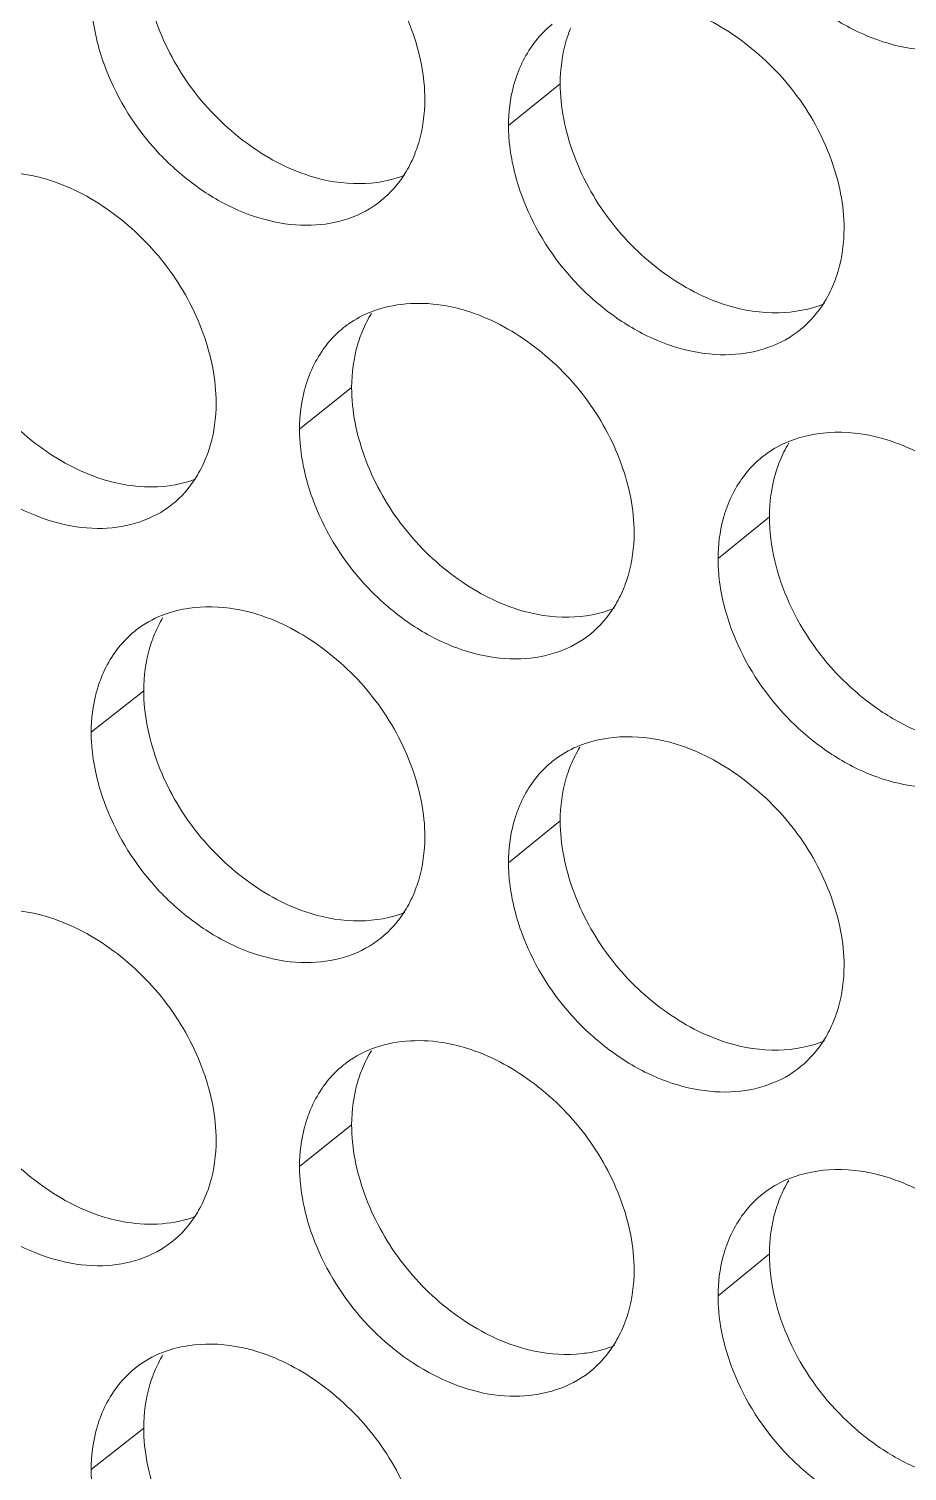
# Model space of a CAD drawing. Header units: millimetres. Extents: x 1177 to 4147, y 93 to 2194.
# Drawn here: x 2678.5 to 2687.88, y 830.06 to 845.47 of the extents above; entities that cross this region are included whole.
import ezdxf

# ---------------------------------------------------------------- set-up
doc = ezdxf.new("R2010")
doc.units = ezdxf.units.MM
doc.header["$LTSCALE"] = 0.1
doc.layers.get('0').update_dxf_attribs({"lineweight": 13})
doc.layers.add('标注', color=251, linetype='Continuous', lineweight=9)

# ---------------------------------------------------------------- blocks, each defined once
blk = doc.blocks.new('02')
at = {"layer": '标注'}
for p, q in [((4603.666, 798.241), (4602.876, 797.603)), ((4600.483, 793.606), (4599.688, 792.97)), ((4606.857, 791.634), (4606.074, 790.994)), ((4597.311, 788.978), (4596.509, 788.344)), ((4597.311, 788.978), (4596.509, 788.344)), ((4603.666, 786.991), (4602.876, 786.353)), ((4603.666, 786.991), (4602.876, 786.353)), ((4600.483, 782.356), (4599.688, 781.72)), ((4606.857, 780.384), (4606.074, 779.744)), ((4597.311, 777.728), (4596.509, 777.094))]:
    blk.add_line(p, q, dxfattribs=at)
for centre, radius, start, end in [((4606.084, 795.901), 1.893, 328.5006, 337.6837), ((4601.328, 793.31), 1.548, 125.2788, 128.7064), ((4608.769, 791.767), 1.893, 148.546, 157.7608), ((4607.73, 791.321), 1.568, 125.3028, 129.2952), ((4602.887, 791.252), 1.886, 328.3391, 337.568), ((4599.211, 789.12), 1.879, 148.8077, 157.4184), ((4599.211, 789.12), 1.879, 148.8077, 157.4184), ((4604.524, 786.687), 1.558, 125.2904, 128.9998), ((4604.524, 786.687), 1.558, 125.2904, 128.9998), ((4606.084, 784.651), 1.893, 328.5006, 337.6837), ((4606.084, 784.651), 1.893, 328.5006, 337.6837), ((4601.328, 782.06), 1.548, 125.2788, 128.7064), ((4608.769, 780.517), 1.893, 148.546, 157.7608), ((4607.73, 780.071), 1.568, 125.3028, 129.2952), ((4602.887, 780.002), 1.886, 328.3391, 337.568), ((4599.211, 777.87), 1.879, 148.8077, 157.4184), ((4603.144, 779.804), 1.559, 305.2916, 309.0538)]:
    blk.add_arc(centre, radius, start, end, dxfattribs=at)
for points, knots in [([(4601.6, 797.999), (4601.6, 798.357), (4601.445, 799.101), (4600.896, 800.106), (4600.077, 800.916), (4599.4, 801.283), (4599.051, 801.392)], [0, 0, 0, 0, 0.239123, 0.496252, 0.755655, 1, 1, 1, 1]), ([(4606.271, 801.19), (4606.44, 800.725), (4606.839, 800.069), (4607.569, 799.401), (4608.356, 798.906), (4609.246, 798.684), (4610.062, 798.837), (4610.406, 799.029), (4610.551, 799.148)], [0, 0, 0, 0, 0.27385, 0.412176, 0.546005, 0.787007, 0.896139, 1, 1, 1, 1]), ([(4597.311, 800.228), (4597.311, 799.871), (4597.464, 799.127), (4598.01, 798.121), (4598.825, 797.308), (4599.5, 796.941), (4599.848, 796.832)], [0, 0, 0, 0, 0.239424, 0.496717, 0.755963, 1, 1, 1, 1]), ([(4596.509, 799.594), (4596.509, 799.508), (4596.528, 799.149), (4596.613, 798.795), (4596.705, 798.539)], [0, 0, 0, 0, 0.240415, 1, 1, 1, 1]), ([(4607.997, 796.032), (4607.997, 796.39), (4607.841, 797.133), (4607.288, 798.136), (4606.463, 798.943), (4605.784, 799.306), (4605.433, 799.414)], [0, 0, 0, 0, 0.238849, 0.495686, 0.755117, 1, 1, 1, 1]), ([(4603.544, 799.148), (4603.484, 799.1), (4603.257, 798.887), (4603.094, 798.61), (4603.013, 798.391)], [0, 0, 0, 0, 0.245549, 1, 1, 1, 1]), ([(4603.828, 799.095), (4603.801, 799.031), (4603.704, 798.756), (4603.666, 798.462), (4603.666, 798.241)], [0, 0, 0, 0, 0.240852, 1, 1, 1, 1]), ([(4596.705, 798.539), (4596.871, 798.076), (4597.263, 797.421), (4597.982, 796.749), (4598.756, 796.248), (4599.633, 796.014), (4600.442, 796.152), (4600.784, 796.336), (4600.928, 796.452)], [0, 0, 0, 0, 0.27488, 0.413493, 0.547431, 0.788041, 0.896698, 1, 1, 1, 1]), ([(4603.013, 798.391), (4602.99, 798.33), (4602.909, 798.076), (4602.876, 797.806), (4602.876, 797.603)], [0, 0, 0, 0, 0.241473, 1, 1, 1, 1]), ([(4603.666, 798.241), (4603.666, 797.884), (4603.82, 797.14), (4604.369, 796.136), (4605.19, 795.327), (4605.868, 794.964), (4606.218, 794.857)], [0, 0, 0, 0, 0.23915, 0.496151, 0.755426, 1, 1, 1, 1]), ([(4601.435, 797.14), (4601.462, 797.205), (4601.56, 797.481), (4601.6, 797.777), (4601.6, 797.999)], [0, 0, 0, 0, 0.240755, 1, 1, 1, 1]), ([(4602.876, 797.603), (4602.876, 797.517), (4602.895, 797.159), (4602.981, 796.805), (4603.073, 796.549)], [0, 0, 0, 0, 0.240509, 1, 1, 1, 1]), ([(4595.875, 796.768), (4595.793, 796.794), (4595.477, 796.878), (4595.144, 796.901), (4594.905, 796.875)], [0, 0, 0, 0, 0.26212, 1, 1, 1, 1]), ([(4598.415, 793.369), (4598.415, 793.727), (4598.261, 794.471), (4597.714, 795.477), (4596.897, 796.289), (4596.223, 796.658), (4595.875, 796.768)], [0, 0, 0, 0, 0.239261, 0.496538, 0.755925, 1, 1, 1, 1]), ([(4599.848, 796.832), (4600.092, 796.755), (4600.583, 796.674), (4601.078, 796.759), (4601.296, 796.844)], [0, 0, 0, 0, 0.521681, 1, 1, 1, 1]), ([(4603.073, 796.549), (4603.241, 796.085), (4603.638, 795.429), (4604.364, 794.759), (4605.147, 794.263), (4606.032, 794.037), (4606.846, 794.185), (4607.19, 794.373), (4607.334, 794.492)], [0, 0, 0, 0, 0.274191, 0.412612, 0.546477, 0.787348, 0.896324, 1, 1, 1, 1]), ([(4607.835, 795.182), (4607.862, 795.247), (4607.958, 795.52), (4607.997, 795.813), (4607.997, 796.032)], [0, 0, 0, 0, 0.241091, 1, 1, 1, 1]), ([(4594.147, 795.608), (4594.147, 795.25), (4594.3, 794.506), (4594.844, 793.499), (4595.657, 792.685), (4596.33, 792.316), (4596.677, 792.206)], [0, 0, 0, 0, 0.239562, 0.497002, 0.756233, 1, 1, 1, 1]), ([(4602.238, 794.774), (4602.112, 794.813), (4601.637, 794.925), (4601.12, 794.891), (4600.786, 794.762)], [0, 0, 0, 0, 0.268741, 1, 1, 1, 1]), ([(4604.794, 791.387), (4604.794, 791.745), (4604.638, 792.488), (4604.087, 793.492), (4603.265, 794.301), (4602.587, 794.666), (4602.238, 794.774)], [0, 0, 0, 0, 0.238985, 0.495968, 0.755385, 1, 1, 1, 1]), ([(4606.218, 794.857), (4606.468, 794.78), (4606.972, 794.701), (4607.478, 794.795), (4607.7, 794.885)], [0, 0, 0, 0, 0.521668, 1, 1, 1, 1]), ([(4600.36, 794.518), (4600.3, 794.47), (4600.07, 794.257), (4599.906, 793.978), (4599.824, 793.757)], [0, 0, 0, 0, 0.245411, 1, 1, 1, 1]), ([(4600.647, 794.465), (4600.62, 794.4), (4600.523, 794.124), (4600.483, 793.828), (4600.483, 793.606)], [0, 0, 0, 0, 0.240684, 1, 1, 1, 1]), ([(4593.535, 793.92), (4593.701, 793.458), (4594.09, 792.803), (4594.805, 792.129), (4595.574, 791.628), (4596.447, 791.389), (4597.254, 791.523), (4597.596, 791.703), (4597.74, 791.818)], [0, 0, 0, 0, 0.275228, 0.413938, 0.547913, 0.788391, 0.896887, 1, 1, 1, 1]), ([(4599.824, 793.757), (4599.801, 793.696), (4599.721, 793.442), (4599.688, 793.173), (4599.688, 792.97)], [0, 0, 0, 0, 0.241366, 1, 1, 1, 1]), ([(4600.483, 793.606), (4600.483, 793.248), (4600.637, 792.505), (4601.185, 791.5), (4602.003, 790.689), (4602.68, 790.324), (4603.028, 790.215)], [0, 0, 0, 0, 0.239286, 0.496433, 0.755694, 1, 1, 1, 1]), ([(4598.249, 792.505), (4598.277, 792.571), (4598.376, 792.848), (4598.415, 793.146), (4598.415, 793.369)], [0, 0, 0, 0, 0.240585, 1, 1, 1, 1]), ([(4599.688, 792.97), (4599.688, 792.884), (4599.706, 792.525), (4599.792, 792.172), (4599.884, 791.915)], [0, 0, 0, 0, 0.240462, 1, 1, 1, 1]), ([(4608.638, 792.81), (4608.387, 792.886), (4607.882, 792.965), (4607.376, 792.872), (4607.153, 792.781)], [0, 0, 0, 0, 0.521913, 1, 1, 1, 1]), ([(4611.209, 789.435), (4611.209, 789.792), (4611.053, 790.536), (4610.498, 791.537), (4609.671, 792.342), (4608.989, 792.704), (4608.638, 792.81)], [0, 0, 0, 0, 0.238714, 0.495406, 0.754851, 1, 1, 1, 1]), ([(4606.737, 792.535), (4606.678, 792.487), (4606.453, 792.275), (4606.292, 792), (4606.211, 791.782)], [0, 0, 0, 0, 0.245684, 1, 1, 1, 1]), ([(4607.018, 792.483), (4606.991, 792.419), (4606.896, 792.146), (4606.857, 791.853), (4606.857, 791.634)], [0, 0, 0, 0, 0.24102, 1, 1, 1, 1]), ([(4596.677, 792.206), (4596.801, 792.167), (4597.269, 792.054), (4597.779, 792.084), (4598.108, 792.209)], [0, 0, 0, 0, 0.268595, 1, 1, 1, 1]), ([(4599.884, 791.915), (4600.052, 791.452), (4600.446, 790.796), (4601.169, 790.125), (4601.947, 789.627), (4602.828, 789.397), (4603.639, 789.54), (4603.982, 789.726), (4604.127, 789.843)], [0, 0, 0, 0, 0.274535, 0.413051, 0.546952, 0.787693, 0.89651, 1, 1, 1, 1]), ([(4606.211, 791.782), (4606.188, 791.722), (4606.107, 791.467), (4606.074, 791.197), (4606.074, 790.994)], [0, 0, 0, 0, 0.24158, 1, 1, 1, 1]), ([(4606.857, 791.634), (4606.857, 791.183), (4607.098, 790.247), (4607.789, 789.266), (4608.535, 788.66), (4609.314, 788.231), (4609.984, 788.111), (4610.396, 788.159)], [0, 0, 0, 0, 0.247494, 0.513042, 0.645309, 0.772218, 1, 1, 1, 1]), ([(4604.631, 790.532), (4604.657, 790.597), (4604.754, 790.872), (4604.794, 791.166), (4604.794, 791.387)], [0, 0, 0, 0, 0.240924, 1, 1, 1, 1]), ([(4606.074, 790.994), (4606.074, 790.908), (4606.092, 790.549), (4606.178, 790.196), (4606.271, 789.94)], [0, 0, 0, 0, 0.240557, 1, 1, 1, 1]), ([(4598.079, 790.247), (4598.037, 790.242), (4597.873, 790.219), (4597.711, 790.176), (4597.596, 790.131)], [0, 0, 0, 0, 0.255428, 1, 1, 1, 1]), ([(4598.079, 790.247), (4598.037, 790.242), (4597.873, 790.219), (4597.711, 790.176), (4597.596, 790.131)], [0, 0, 0, 0, 0.255428, 1, 1, 1, 1]), ([(4599.051, 790.142), (4598.97, 790.168), (4598.653, 790.251), (4598.319, 790.273), (4598.079, 790.247)], [0, 0, 0, 0, 0.261997, 1, 1, 1, 1]), ([(4599.051, 790.142), (4598.97, 790.168), (4598.653, 790.251), (4598.319, 790.273), (4598.079, 790.247)], [0, 0, 0, 0, 0.261997, 1, 1, 1, 1]), ([(4601.6, 786.749), (4601.6, 787.107), (4601.445, 787.851), (4600.896, 788.856), (4600.077, 789.666), (4599.4, 790.033), (4599.051, 790.142)], [0, 0, 0, 0, 0.239123, 0.496252, 0.755655, 1, 1, 1, 1]), ([(4601.6, 786.749), (4601.6, 787.107), (4601.445, 787.851), (4600.896, 788.856), (4600.077, 789.666), (4599.4, 790.033), (4599.051, 790.142)], [0, 0, 0, 0, 0.239123, 0.496252, 0.755655, 1, 1, 1, 1]), ([(4603.028, 790.215), (4603.275, 790.139), (4603.773, 790.059), (4604.273, 790.148), (4604.493, 790.236)], [0, 0, 0, 0, 0.521675, 1, 1, 1, 1]), ([(4597.185, 789.896), (4597.125, 789.848), (4596.893, 789.634), (4596.727, 789.353), (4596.644, 789.13)], [0, 0, 0, 0, 0.245269, 1, 1, 1, 1]), ([(4597.185, 789.896), (4597.125, 789.848), (4596.893, 789.634), (4596.727, 789.353), (4596.644, 789.13)], [0, 0, 0, 0, 0.245269, 1, 1, 1, 1]), ([(4606.271, 789.94), (4606.44, 789.475), (4606.839, 788.819), (4607.569, 788.151), (4608.356, 787.656), (4609.246, 787.434), (4610.062, 787.587), (4610.406, 787.779), (4610.551, 787.898)], [0, 0, 0, 0, 0.27385, 0.412176, 0.546005, 0.787007, 0.896139, 1, 1, 1, 1]), ([(4597.476, 789.841), (4597.449, 789.776), (4597.35, 789.499), (4597.311, 789.202), (4597.311, 788.978)], [0, 0, 0, 0, 0.240514, 1, 1, 1, 1]), ([(4597.476, 789.841), (4597.449, 789.776), (4597.35, 789.499), (4597.311, 789.202), (4597.311, 788.978)], [0, 0, 0, 0, 0.240514, 1, 1, 1, 1]), ([(4596.644, 789.13), (4596.622, 789.07), (4596.542, 788.816), (4596.509, 788.547), (4596.509, 788.344)], [0, 0, 0, 0, 0.241259, 1, 1, 1, 1]), ([(4596.644, 789.13), (4596.622, 789.07), (4596.542, 788.816), (4596.509, 788.547), (4596.509, 788.344)], [0, 0, 0, 0, 0.241259, 1, 1, 1, 1]), ([(4597.311, 788.978), (4597.311, 788.621), (4597.464, 787.877), (4598.01, 786.871), (4598.825, 786.058), (4599.5, 785.691), (4599.848, 785.582)], [0, 0, 0, 0, 0.239424, 0.496717, 0.755963, 1, 1, 1, 1]), ([(4597.311, 788.978), (4597.311, 788.621), (4597.464, 787.877), (4598.01, 786.871), (4598.825, 786.058), (4599.5, 785.691), (4599.848, 785.582)], [0, 0, 0, 0, 0.239424, 0.496717, 0.755963, 1, 1, 1, 1]), ([(4596.509, 788.344), (4596.509, 788.258), (4596.528, 787.899), (4596.613, 787.545), (4596.705, 787.289)], [0, 0, 0, 0, 0.240415, 1, 1, 1, 1]), ([(4596.509, 788.344), (4596.509, 788.258), (4596.528, 787.899), (4596.613, 787.545), (4596.705, 787.289)], [0, 0, 0, 0, 0.240415, 1, 1, 1, 1]), ([(4605.433, 788.164), (4605.186, 788.24), (4604.687, 788.319), (4604.186, 788.231), (4603.965, 788.143)], [0, 0, 0, 0, 0.521918, 1, 1, 1, 1]), ([(4605.433, 788.164), (4605.186, 788.24), (4604.687, 788.319), (4604.186, 788.231), (4603.965, 788.143)], [0, 0, 0, 0, 0.521918, 1, 1, 1, 1]), ([(4607.997, 784.782), (4607.997, 785.14), (4607.841, 785.883), (4607.288, 786.886), (4606.463, 787.693), (4605.784, 788.056), (4605.433, 788.164)], [0, 0, 0, 0, 0.238849, 0.495686, 0.755117, 1, 1, 1, 1]), ([(4607.997, 784.782), (4607.997, 785.14), (4607.841, 785.883), (4607.288, 786.886), (4606.463, 787.693), (4605.784, 788.056), (4605.433, 788.164)], [0, 0, 0, 0, 0.238849, 0.495686, 0.755117, 1, 1, 1, 1]), ([(4603.544, 787.898), (4603.484, 787.85), (4603.257, 787.637), (4603.094, 787.36), (4603.013, 787.141)], [0, 0, 0, 0, 0.245549, 1, 1, 1, 1]), ([(4603.544, 787.898), (4603.484, 787.85), (4603.257, 787.637), (4603.094, 787.36), (4603.013, 787.141)], [0, 0, 0, 0, 0.245549, 1, 1, 1, 1]), ([(4603.828, 787.845), (4603.801, 787.781), (4603.704, 787.506), (4603.666, 787.212), (4603.666, 786.991)], [0, 0, 0, 0, 0.240852, 1, 1, 1, 1]), ([(4603.828, 787.845), (4603.801, 787.781), (4603.704, 787.506), (4603.666, 787.212), (4603.666, 786.991)], [0, 0, 0, 0, 0.240852, 1, 1, 1, 1]), ([(4596.705, 787.289), (4596.871, 786.826), (4597.263, 786.171), (4597.982, 785.499), (4598.756, 784.998), (4599.633, 784.764), (4600.442, 784.902), (4600.784, 785.086), (4600.928, 785.202)], [0, 0, 0, 0, 0.27488, 0.413493, 0.547431, 0.788041, 0.896698, 1, 1, 1, 1]), ([(4596.705, 787.289), (4596.871, 786.826), (4597.263, 786.171), (4597.982, 785.499), (4598.756, 784.998), (4599.633, 784.764), (4600.442, 784.902), (4600.784, 785.086), (4600.928, 785.202)], [0, 0, 0, 0, 0.27488, 0.413493, 0.547431, 0.788041, 0.896698, 1, 1, 1, 1]), ([(4603.013, 787.141), (4602.99, 787.08), (4602.909, 786.826), (4602.876, 786.556), (4602.876, 786.353)], [0, 0, 0, 0, 0.241473, 1, 1, 1, 1]), ([(4603.013, 787.141), (4602.99, 787.08), (4602.909, 786.826), (4602.876, 786.556), (4602.876, 786.353)], [0, 0, 0, 0, 0.241473, 1, 1, 1, 1]), ([(4603.666, 786.991), (4603.666, 786.634), (4603.82, 785.89), (4604.369, 784.886), (4605.19, 784.077), (4605.868, 783.714), (4606.218, 783.607)], [0, 0, 0, 0, 0.23915, 0.496151, 0.755426, 1, 1, 1, 1]), ([(4603.666, 786.991), (4603.666, 786.634), (4603.82, 785.89), (4604.369, 784.886), (4605.19, 784.077), (4605.868, 783.714), (4606.218, 783.607)], [0, 0, 0, 0, 0.23915, 0.496151, 0.755426, 1, 1, 1, 1]), ([(4601.435, 785.89), (4601.462, 785.955), (4601.56, 786.231), (4601.6, 786.527), (4601.6, 786.749)], [0, 0, 0, 0, 0.240755, 1, 1, 1, 1]), ([(4601.435, 785.89), (4601.462, 785.955), (4601.56, 786.231), (4601.6, 786.527), (4601.6, 786.749)], [0, 0, 0, 0, 0.240755, 1, 1, 1, 1]), ([(4602.876, 786.353), (4602.876, 786.267), (4602.895, 785.909), (4602.981, 785.555), (4603.073, 785.299)], [0, 0, 0, 0, 0.240509, 1, 1, 1, 1]), ([(4602.876, 786.353), (4602.876, 786.267), (4602.895, 785.909), (4602.981, 785.555), (4603.073, 785.299)], [0, 0, 0, 0, 0.240509, 1, 1, 1, 1]), ([(4595.875, 785.518), (4595.793, 785.544), (4595.477, 785.628), (4595.144, 785.651), (4594.905, 785.625)], [0, 0, 0, 0, 0.26212, 1, 1, 1, 1]), ([(4598.415, 782.119), (4598.415, 782.477), (4598.261, 783.221), (4597.714, 784.227), (4596.897, 785.039), (4596.223, 785.408), (4595.875, 785.518)], [0, 0, 0, 0, 0.239261, 0.496538, 0.755925, 1, 1, 1, 1]), ([(4599.848, 785.582), (4600.092, 785.505), (4600.583, 785.424), (4601.078, 785.509), (4601.296, 785.594)], [0, 0, 0, 0, 0.521681, 1, 1, 1, 1]), ([(4599.848, 785.582), (4600.092, 785.505), (4600.583, 785.424), (4601.078, 785.509), (4601.296, 785.594)], [0, 0, 0, 0, 0.521681, 1, 1, 1, 1]), ([(4603.073, 785.299), (4603.241, 784.835), (4603.638, 784.179), (4604.364, 783.509), (4605.147, 783.013), (4606.032, 782.787), (4606.846, 782.935), (4607.19, 783.123), (4607.334, 783.242)], [0, 0, 0, 0, 0.274191, 0.412612, 0.546477, 0.787348, 0.896324, 1, 1, 1, 1]), ([(4603.073, 785.299), (4603.241, 784.835), (4603.638, 784.179), (4604.364, 783.509), (4605.147, 783.013), (4606.032, 782.787), (4606.846, 782.935), (4607.19, 783.123), (4607.334, 783.242)], [0, 0, 0, 0, 0.274191, 0.412612, 0.546477, 0.787348, 0.896324, 1, 1, 1, 1]), ([(4607.835, 783.932), (4607.862, 783.997), (4607.958, 784.27), (4607.997, 784.563), (4607.997, 784.782)], [0, 0, 0, 0, 0.241091, 1, 1, 1, 1]), ([(4607.835, 783.932), (4607.862, 783.997), (4607.958, 784.27), (4607.997, 784.563), (4607.997, 784.782)], [0, 0, 0, 0, 0.241091, 1, 1, 1, 1]), ([(4594.147, 784.358), (4594.147, 784), (4594.3, 783.256), (4594.844, 782.249), (4595.657, 781.435), (4596.33, 781.066), (4596.677, 780.956)], [0, 0, 0, 0, 0.239562, 0.497002, 0.756233, 1, 1, 1, 1]), ([(4602.238, 783.524), (4602.112, 783.563), (4601.637, 783.675), (4601.12, 783.641), (4600.786, 783.512)], [0, 0, 0, 0, 0.268741, 1, 1, 1, 1]), ([(4604.794, 780.137), (4604.794, 780.495), (4604.638, 781.238), (4604.087, 782.242), (4603.265, 783.051), (4602.587, 783.416), (4602.238, 783.524)], [0, 0, 0, 0, 0.238985, 0.495968, 0.755385, 1, 1, 1, 1]), ([(4606.218, 783.607), (4606.468, 783.53), (4606.972, 783.451), (4607.478, 783.545), (4607.7, 783.635)], [0, 0, 0, 0, 0.521668, 1, 1, 1, 1]), ([(4606.218, 783.607), (4606.468, 783.53), (4606.972, 783.451), (4607.478, 783.545), (4607.7, 783.635)], [0, 0, 0, 0, 0.521668, 1, 1, 1, 1]), ([(4600.36, 783.268), (4600.3, 783.22), (4600.07, 783.007), (4599.906, 782.728), (4599.824, 782.507)], [0, 0, 0, 0, 0.245411, 1, 1, 1, 1]), ([(4600.647, 783.215), (4600.62, 783.15), (4600.523, 782.874), (4600.483, 782.578), (4600.483, 782.356)], [0, 0, 0, 0, 0.240684, 1, 1, 1, 1]), ([(4593.535, 782.67), (4593.701, 782.208), (4594.09, 781.553), (4594.805, 780.879), (4595.574, 780.378), (4596.447, 780.139), (4597.254, 780.273), (4597.596, 780.453), (4597.74, 780.568)], [0, 0, 0, 0, 0.275228, 0.413938, 0.547913, 0.788391, 0.896887, 1, 1, 1, 1]), ([(4599.824, 782.507), (4599.801, 782.446), (4599.721, 782.192), (4599.688, 781.923), (4599.688, 781.72)], [0, 0, 0, 0, 0.241366, 1, 1, 1, 1]), ([(4600.483, 782.356), (4600.483, 781.998), (4600.637, 781.255), (4601.185, 780.25), (4602.003, 779.439), (4602.68, 779.074), (4603.028, 778.965)], [0, 0, 0, 0, 0.239286, 0.496433, 0.755694, 1, 1, 1, 1]), ([(4598.249, 781.255), (4598.277, 781.321), (4598.376, 781.598), (4598.415, 781.896), (4598.415, 782.119)], [0, 0, 0, 0, 0.240585, 1, 1, 1, 1]), ([(4599.688, 781.72), (4599.688, 781.634), (4599.706, 781.275), (4599.792, 780.922), (4599.884, 780.665)], [0, 0, 0, 0, 0.240462, 1, 1, 1, 1]), ([(4608.638, 781.56), (4608.387, 781.636), (4607.882, 781.715), (4607.376, 781.622), (4607.153, 781.531)], [0, 0, 0, 0, 0.521913, 1, 1, 1, 1]), ([(4611.209, 778.185), (4611.209, 778.542), (4611.053, 779.286), (4610.498, 780.287), (4609.671, 781.092), (4608.989, 781.454), (4608.638, 781.56)], [0, 0, 0, 0, 0.238714, 0.495406, 0.754851, 1, 1, 1, 1]), ([(4606.737, 781.285), (4606.678, 781.237), (4606.453, 781.025), (4606.292, 780.75), (4606.211, 780.532)], [0, 0, 0, 0, 0.245684, 1, 1, 1, 1]), ([(4607.018, 781.233), (4606.991, 781.169), (4606.896, 780.896), (4606.857, 780.603), (4606.857, 780.384)], [0, 0, 0, 0, 0.24102, 1, 1, 1, 1]), ([(4596.677, 780.956), (4596.801, 780.917), (4597.269, 780.804), (4597.779, 780.834), (4598.108, 780.959)], [0, 0, 0, 0, 0.268595, 1, 1, 1, 1]), ([(4599.884, 780.665), (4600.048, 780.212), (4600.553, 779.368), (4601.651, 778.48), (4602.912, 778.1), (4603.742, 778.317), (4604.045, 778.531)], [0, 0, 0, 0, 0.274275, 0.545968, 0.788678, 1, 1, 1, 1]), ([(4606.211, 780.532), (4606.188, 780.472), (4606.107, 780.217), (4606.074, 779.947), (4606.074, 779.744)], [0, 0, 0, 0, 0.24158, 1, 1, 1, 1]), ([(4606.857, 780.384), (4606.857, 779.933), (4607.098, 778.997), (4607.789, 778.016), (4608.535, 777.41), (4609.314, 776.981), (4609.984, 776.861), (4610.396, 776.909)], [0, 0, 0, 0, 0.247494, 0.513042, 0.645309, 0.772218, 1, 1, 1, 1]), ([(4604.631, 779.282), (4604.657, 779.347), (4604.754, 779.622), (4604.794, 779.916), (4604.794, 780.137)], [0, 0, 0, 0, 0.240924, 1, 1, 1, 1]), ([(4606.074, 779.744), (4606.074, 779.658), (4606.092, 779.299), (4606.178, 778.946), (4606.271, 778.69)], [0, 0, 0, 0, 0.240557, 1, 1, 1, 1]), ([(4598.079, 778.997), (4598.037, 778.992), (4597.873, 778.969), (4597.711, 778.926), (4597.596, 778.881)], [0, 0, 0, 0, 0.255428, 1, 1, 1, 1]), ([(4599.051, 778.892), (4598.97, 778.918), (4598.653, 779.001), (4598.319, 779.023), (4598.079, 778.997)], [0, 0, 0, 0, 0.261997, 1, 1, 1, 1]), ([(4601.6, 775.499), (4601.6, 775.857), (4601.445, 776.601), (4600.896, 777.606), (4600.077, 778.416), (4599.4, 778.783), (4599.051, 778.892)], [0, 0, 0, 0, 0.239123, 0.496252, 0.755655, 1, 1, 1, 1]), ([(4603.028, 778.965), (4603.11, 778.94), (4603.427, 778.858), (4603.762, 778.837), (4604.002, 778.864)], [0, 0, 0, 0, 0.261683, 1, 1, 1, 1]), ([(4604.002, 778.864), (4604.045, 778.869), (4604.212, 778.893), (4604.377, 778.939), (4604.493, 778.986)], [0, 0, 0, 0, 0.255354, 1, 1, 1, 1]), ([(4597.185, 778.646), (4597.125, 778.598), (4596.893, 778.384), (4596.727, 778.103), (4596.644, 777.88)], [0, 0, 0, 0, 0.245269, 1, 1, 1, 1]), ([(4606.271, 778.69), (4606.44, 778.225), (4606.839, 777.569), (4607.569, 776.901), (4608.356, 776.406), (4609.246, 776.184), (4610.062, 776.337), (4610.406, 776.529), (4610.551, 776.648)], [0, 0, 0, 0, 0.27385, 0.412176, 0.546005, 0.787007, 0.896139, 1, 1, 1, 1]), ([(4597.476, 778.591), (4597.449, 778.526), (4597.35, 778.249), (4597.311, 777.952), (4597.311, 777.728)], [0, 0, 0, 0, 0.240514, 1, 1, 1, 1]), ([(4596.644, 777.88), (4596.622, 777.82), (4596.542, 777.566), (4596.509, 777.297), (4596.509, 777.094)], [0, 0, 0, 0, 0.241259, 1, 1, 1, 1]), ([(4597.311, 777.728), (4597.311, 777.371), (4597.464, 776.627), (4598.01, 775.621), (4598.825, 774.808), (4599.5, 774.441), (4599.848, 774.332)], [0, 0, 0, 0, 0.239424, 0.496717, 0.755963, 1, 1, 1, 1]), ([(4596.509, 777.094), (4596.509, 777.008), (4596.528, 776.649), (4596.613, 776.295), (4596.705, 776.039)], [0, 0, 0, 0, 0.240415, 1, 1, 1, 1])]:
    blk.add_open_spline(points, degree=3, knots=knots, dxfattribs=at)
for points in [[(4601.296, 796.87), (4601.35, 796.956), (4601.396, 797.046), (4601.435, 797.14)], [(4600.928, 796.452), (4601.073, 796.568), (4601.198, 796.712), (4601.296, 796.87)], [(4607.334, 794.492), (4607.477, 794.609), (4607.601, 794.754), (4607.698, 794.912)], [(4600.786, 794.762), (4600.662, 794.714), (4600.542, 794.651), (4600.434, 794.574)], [(4600.786, 794.736), (4600.733, 794.65), (4600.686, 794.559), (4600.647, 794.465)], [(4607.153, 792.781), (4607.037, 792.734), (4606.926, 792.674), (4606.824, 792.601)], [(4598.109, 792.235), (4598.163, 792.321), (4598.21, 792.412), (4598.249, 792.505)], [(4597.74, 791.818), (4597.885, 791.933), (4598.011, 792.077), (4598.109, 792.235)], [(4597.596, 790.131), (4597.449, 790.073), (4597.309, 789.994), (4597.185, 789.896)], [(4597.596, 790.131), (4597.449, 790.073), (4597.309, 789.994), (4597.185, 789.896)], [(4604.127, 789.843), (4604.271, 789.96), (4604.395, 790.104), (4604.493, 790.262)], [(4603.965, 788.143), (4603.845, 788.095), (4603.729, 788.033), (4603.624, 787.959)], [(4603.965, 788.143), (4603.845, 788.095), (4603.729, 788.033), (4603.624, 787.959)], [(4603.966, 788.117), (4603.913, 788.03), (4603.866, 787.939), (4603.828, 787.845)], [(4603.966, 788.117), (4603.913, 788.03), (4603.866, 787.939), (4603.828, 787.845)], [(4601.296, 785.62), (4601.35, 785.706), (4601.396, 785.796), (4601.435, 785.89)], [(4601.296, 785.62), (4601.35, 785.706), (4601.396, 785.796), (4601.435, 785.89)], [(4600.928, 785.202), (4601.073, 785.318), (4601.198, 785.462), (4601.296, 785.62)], [(4600.928, 785.202), (4601.073, 785.318), (4601.198, 785.462), (4601.296, 785.62)], [(4600.786, 783.512), (4600.662, 783.464), (4600.542, 783.401), (4600.434, 783.324)], [(4600.786, 783.486), (4600.733, 783.4), (4600.686, 783.309), (4600.647, 783.215)], [(4607.334, 783.242), (4607.477, 783.359), (4607.601, 783.504), (4607.698, 783.662)], [(4607.334, 783.242), (4607.477, 783.359), (4607.601, 783.504), (4607.698, 783.662)], [(4607.153, 781.531), (4607.037, 781.484), (4606.926, 781.424), (4606.824, 781.351)], [(4598.109, 780.985), (4598.163, 781.071), (4598.21, 781.162), (4598.249, 781.255)], [(4597.74, 780.568), (4597.885, 780.683), (4598.011, 780.827), (4598.109, 780.985)], [(4597.596, 778.881), (4597.449, 778.823), (4597.309, 778.744), (4597.185, 778.646)], [(4604.127, 778.593), (4604.271, 778.71), (4604.395, 778.854), (4604.493, 779.012)]]:
    blk.add_open_spline(points, degree=3, dxfattribs=at)

msp = doc.modelspace()

# ---------------------------------------------------------------- block references
at = {"xscale": 0.7, "yscale": 0.7, "zscale": 0.7}
msp.add_blockref('02', (-538.391, 286.112), dxfattribs=at)

doc.saveas('drawing.dxf')
